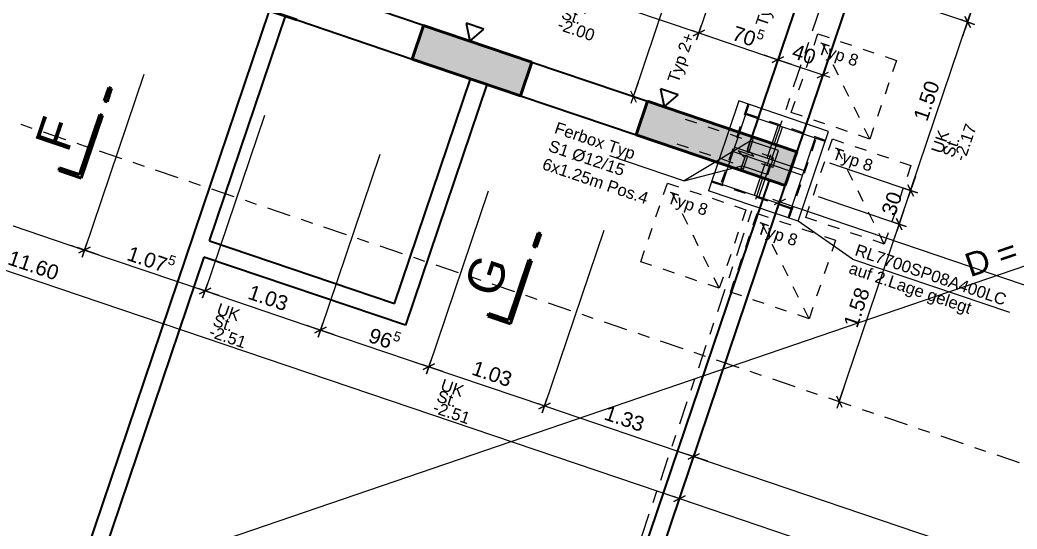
# Model space of a CAD drawing. Header units: metres. Extents: x 2661608 to 2661648.6, y 1209464.3 to 1209501.1.
# Drawn here: x 2661622.87 to 2661631.29, y 1209482.1 to 1209486.39 of the extents above; entities that cross this region are included whole.
import ezdxf

# ---------------------------------------------------------------- set-up
doc = ezdxf.new("R2010")
doc.units = ezdxf.units.M
doc.header["$PDMODE"] = 65
for name, pattern in [('AUSGEZOGEN', [0]), ('PHANTOM2_S8', [0.3, 0.2, -0.05, 0, -0.05]), ('STRICHLINIE_S4', [0.1, 0.05, -0.05]), ('VERDECKT2_S2', [0.025, 0, -0.025])]:
    doc.linetypes.add(name, pattern=pattern)
for name, color, linetype, lineweight in [('TB_639', 7, 'AUSGEZOGEN', 25), ('TB_640', 7, 'AUSGEZOGEN', 25), ('TB_641', 7, 'AUSGEZOGEN', 25), ('TB_643', 7, 'AUSGEZOGEN', 25), ('TB_645', 7, 'AUSGEZOGEN', 25), ('TB_649', 7, 'AUSGEZOGEN', 25)]:
    doc.layers.add(name, color=color, linetype=linetype, lineweight=lineweight)
doc.styles.add('ARIAL', font='arial.ttf')
doc.styles.add('MtXpl_Arial', font='arial.ttf')
doc.dimstyles.new('DIMSTYLE_3', dxfattribs={"dimtxt": 0.125, "dimasz": 0.125, "dimexe": 0, "dimexo": 0, "dimgap": 0.0625, "dimtad": 2, "dimdec": 3, "dimrnd": 0.005, "dimzin": 4, "dimdsep": 46, "dimtxsty": 'ARIAL', "dimblk1": 'ALL_ML_STRICH', "dimblk2": 'ALL_ML_STRICH', "dimsah": 1, "dimcen": 0, "dimclrd": 7, "dimclre": 7, "dimclrt": 7, "dimazin": 3, "dimtfac": 1, "dimtdec": 0, "dimtix": 1, "dimtmove": 2, "dimatfit": 3, "dimfxl": 0, "dimlwd": 0, "dimlwe": 25})
doc.dimstyles.new('DIMSTYLE_5', dxfattribs={"dimtxt": 0.125, "dimasz": 0.125, "dimexe": 0, "dimexo": 0, "dimgap": 0.0625, "dimtad": 2, "dimdec": 1, "dimlfac": 100, "dimrnd": 0.5, "dimzin": 4, "dimdsep": 46, "dimtxsty": 'ARIAL', "dimblk1": 'ALL_ML_STRICH', "dimblk2": 'ALL_ML_STRICH', "dimsah": 1, "dimcen": 0, "dimclrd": 7, "dimclre": 7, "dimclrt": 7, "dimazin": 3, "dimtfac": 1, "dimtdec": 0, "dimtix": 1, "dimtmove": 2, "dimatfit": 3, "dimfxl": 0, "dimtvp": 1.2, "dimlwd": 0, "dimlwe": 25})
doc.dimstyles.new('DIMSTYLE_7', dxfattribs={"dimtxt": 0.125, "dimasz": 0.125, "dimexe": 0, "dimexo": 0, "dimgap": 0.0625, "dimtad": 2, "dimrnd": 0.005, "dimzin": 4, "dimdsep": 46, "dimtxsty": 'ARIAL', "dimblk1": 'ALL_ML_STRICH', "dimblk2": 'ALL_ML_STRICH', "dimsah": 1, "dimcen": 0, "dimclrd": 7, "dimclre": 7, "dimclrt": 7, "dimazin": 3, "dimtfac": 1, "dimtdec": 0, "dimtix": 1, "dimtmove": 2, "dimatfit": 3, "dimfxl": 0, "dimlwd": 0, "dimlwe": 25})
doc.dimstyles.new('DIMSTYLE_8', dxfattribs={"dimtxt": 0.125, "dimasz": 0.125, "dimexe": 0, "dimexo": 0, "dimgap": 0.0625, "dimtad": 2, "dimdec": 1, "dimlfac": 100, "dimrnd": 0.5, "dimzin": 4, "dimdsep": 46, "dimtxsty": 'ARIAL', "dimblk1": 'ALL_ML_STRICH', "dimblk2": 'ALL_ML_STRICH', "dimsah": 1, "dimcen": 0, "dimclrd": 7, "dimclre": 7, "dimclrt": 7, "dimazin": 3, "dimtfac": 1, "dimtdec": 0, "dimtix": 1, "dimtmove": 2, "dimatfit": 3, "dimfxl": 0, "dimlwd": 0, "dimlwe": 25})
doc.dimstyles.new('DIMSTYLE_9', dxfattribs={"dimtxt": 0.125, "dimasz": 0.125, "dimexe": 0, "dimexo": 0, "dimgap": 0.0625, "dimtad": 2, "dimdec": 1, "dimlfac": 100, "dimrnd": 0.5, "dimzin": 4, "dimdsep": 46, "dimtxsty": 'ARIAL', "dimblk1": 'ALL_ML_STRICH', "dimblk2": 'ALL_ML_STRICH', "dimsah": 1, "dimcen": 0, "dimclrd": 7, "dimclre": 7, "dimclrt": 7, "dimazin": 3, "dimtfac": 1, "dimtdec": 0, "dimtix": 1, "dimtmove": 2, "dimatfit": 3, "dimfxl": 0, "dimlwd": 0, "dimlwe": 25})

# ---------------------------------------------------------------- blocks, each defined once
blk = doc.blocks.new('ALL_ML_STRICH')
at = {"color": 0, "linetype": 'ByBlock', "lineweight": -2}
for p, q in [((-1, 0), (0.5, 0)), ((-0.3, -0.3), (0.3, 0.3)), ((0, -0.5), (0, 0.5))]:
    blk.add_line(p, q, dxfattribs=at)
blk = doc.blocks.new('*D36')
at = {"layer": 'DEFPOINTS', "color": 7, "linetype": 'AUSGEZOGEN', "lineweight": 25, "transparency": 16777216}
for p in [(2661618.345, 1209488.7132), (2661617.4509, 1209486.0726), (2661629.3768, 1209485.1245)]:
    blk.add_point(p, dxfattribs=at)
at = {"layer": 'TB_649', "color": 7, "linetype": 'AUSGEZOGEN', "lineweight": -2, "transparency": 16777216}
for p, q in [((2661617.4509, 1209486.0726), (2661617.4509, 1209486.0726)), ((2661617.4509, 1209486.0726), (2661628.4383, 1209482.3526)), ((2661628.4383, 1209482.3526), (2661628.4383, 1209482.3526))]:
    blk.add_line(p, q, dxfattribs=at)
at = {"layer": 'TB_649', "color": 7, "linetype": 'AUSGEZOGEN', "lineweight": 25, "transparency": 16777216, "xscale": 0.125, "yscale": 0.125, "zscale": 0.125}
for p, rotation in [((2661617.4509, 1209486.0726), 161.2952435380497), ((2661628.4383, 1209482.3526), 341.2952435380498)]:
    blk.add_blockref('ALL_ML_STRICH', p, dxfattribs=dict(at, rotation=rotation))
at = {"layer": 'TB_649', "color": 7, "linetype": 'AUSGEZOGEN', "lineweight": 25, "transparency": 16777216, "insert": (2661622.9856, 1209484.3198), "char_height": 0.125, "width": 0.625, "attachment_point": 5, "rotation": 341.29524, "style": 'ARIAL'}
blk.add_mtext('\\A1;{\\A1;{11.60\\H0.082500;\\S^ ;}}', dxfattribs=at)
blk = doc.blocks.new('*D37')
at = {"layer": 'DEFPOINTS', "color": 7, "linetype": 'AUSGEZOGEN', "lineweight": 25, "transparency": 16777216}
for p in [(2661629.3768, 1209485.1245), (2661628.4383, 1209482.3526), (2661639.0406, 1209480.6811)]:
    blk.add_point(p, dxfattribs=at)
at = {"layer": 'TB_649', "color": 7, "linetype": 'AUSGEZOGEN', "lineweight": -2, "transparency": 16777216}
for p, q in [((2661628.4383, 1209482.3526), (2661628.4383, 1209482.3526)), ((2661628.4383, 1209482.3526), (2661638.4579, 1209478.9602)), ((2661638.7431, 1209479.8026), (2661638.4579, 1209478.9602))]:
    blk.add_line(p, q, dxfattribs=at)
at = {"layer": 'TB_649', "color": 7, "linetype": 'AUSGEZOGEN', "lineweight": 25, "transparency": 16777216, "xscale": 0.125, "yscale": 0.125, "zscale": 0.125}
for p, rotation in [((2661628.4383, 1209482.3526), 161.2952435380497), ((2661638.4579, 1209478.9602), 341.2952435380498)]:
    blk.add_blockref('ALL_ML_STRICH', p, dxfattribs=dict(at, rotation=rotation))
at = {"layer": 'TB_649', "color": 7, "linetype": 'AUSGEZOGEN', "lineweight": 25, "transparency": 16777216, "insert": (2661633.4887, 1209480.7637), "char_height": 0.125, "width": 0.625, "attachment_point": 5, "rotation": 341.29524, "style": 'ARIAL'}
blk.add_mtext('\\A1;{\\A1;{10.58\\H0.082500;\\S^ ;}}', dxfattribs=at)
blk = doc.blocks.new('*D41')
at = {"layer": 'DEFPOINTS', "color": 7, "linetype": 'AUSGEZOGEN', "lineweight": 25, "transparency": 16777216}
for p in [(2661622.219, 1209487.4016), (2661624.1891, 1209486.7345), (2661621.4452, 1209485.1162)]:
    blk.add_point(p, dxfattribs=at)
at = {"layer": 'TB_649', "color": 7, "linetype": 'AUSGEZOGEN', "lineweight": -2, "transparency": 16777216}
for p, q in [((2661621.9462, 1209486.596), (2661621.4452, 1209485.1162)), ((2661623.9163, 1209485.9289), (2661623.4153, 1209484.4491)), ((2661621.4452, 1209485.1162), (2661623.4153, 1209484.4491))]:
    blk.add_line(p, q, dxfattribs=at)
at = {"layer": 'TB_649', "color": 7, "linetype": 'AUSGEZOGEN', "lineweight": 25, "transparency": 16777216, "xscale": 0.125, "yscale": 0.125, "zscale": 0.125}
for p, rotation in [((2661621.4452, 1209485.1162), 161.2952432638242), ((2661623.4153, 1209484.4491), 341.2952432638242)]:
    blk.add_blockref('ALL_ML_STRICH', p, dxfattribs=dict(at, rotation=rotation))
at = {"layer": 'TB_649', "color": 7, "linetype": 'AUSGEZOGEN', "lineweight": 25, "transparency": 16777216, "insert": (2661622.4755, 1209484.8884), "char_height": 0.125, "width": 0.5, "attachment_point": 5, "rotation": 341.29524, "style": 'ARIAL'}
blk.add_mtext('\\A1;{\\A1;{2.08\\H0.082500;\\S^ ;}}', dxfattribs=at)
at = {"layer": 'TB_649', "color": 7, "linetype": 'AUSGEZOGEN', "lineweight": 25, "transparency": 16777216, "insert": (2661622.0644, 1209484.8484), "char_height": 0.1, "width": 0.005, "attachment_point": 1, "rotation": 341.29524, "line_spacing_factor": 0.60241, "style": 'ARIAL'}
blk.add_mtext('UK St. -2.51', dxfattribs=at)
blk = doc.blocks.new('*D42')
at = {"layer": 'DEFPOINTS', "color": 7, "linetype": 'AUSGEZOGEN', "lineweight": 25, "transparency": 16777216}
for p in [(2661624.1891, 1209486.7345), (2661625.2073, 1209486.3898), (2661623.4153, 1209484.4491)]:
    blk.add_point(p, dxfattribs=at)
at = {"layer": 'TB_649', "color": 7, "linetype": 'AUSGEZOGEN', "lineweight": -2, "transparency": 16777216}
for p, q in [((2661623.9163, 1209485.9289), (2661623.4153, 1209484.4491)), ((2661624.9346, 1209485.5842), (2661624.4336, 1209484.1044)), ((2661623.4153, 1209484.4491), (2661624.4336, 1209484.1044))]:
    blk.add_line(p, q, dxfattribs=at)
at = {"layer": 'TB_649', "color": 7, "linetype": 'AUSGEZOGEN', "lineweight": 25, "transparency": 16777216, "xscale": 0.125, "yscale": 0.125, "zscale": 0.125}
for p, rotation in [((2661623.4153, 1209484.4491), 161.2952432638242), ((2661624.4336, 1209484.1044), 341.2952432638242)]:
    blk.add_blockref('ALL_ML_STRICH', p, dxfattribs=dict(at, rotation=rotation))
at = {"layer": 'TB_649', "color": 7, "linetype": 'AUSGEZOGEN', "lineweight": 25, "transparency": 16777216, "insert": (2661623.9818, 1209484.3784), "char_height": 0.125, "width": 0.625, "attachment_point": 5, "rotation": 341.29524, "style": 'ARIAL'}
blk.add_mtext('\\A1;{\\A1;{1.07\\H0.082500;\\S5^ ;}}', dxfattribs=at)
blk = doc.blocks.new('*D43')
at = {"layer": 'DEFPOINTS', "color": 7, "linetype": 'AUSGEZOGEN', "lineweight": 25, "transparency": 16777216}
for p in [(2661625.2073, 1209486.3898), (2661626.1829, 1209486.0595), (2661624.4336, 1209484.1044)]:
    blk.add_point(p, dxfattribs=at)
at = {"layer": 'TB_649', "color": 7, "linetype": 'AUSGEZOGEN', "lineweight": -2, "transparency": 16777216}
for p, q in [((2661624.9346, 1209485.5842), (2661624.4336, 1209484.1044)), ((2661625.9102, 1209485.2539), (2661625.4092, 1209483.7741)), ((2661624.4336, 1209484.1044), (2661625.4092, 1209483.7741))]:
    blk.add_line(p, q, dxfattribs=at)
at = {"layer": 'TB_649', "color": 7, "linetype": 'AUSGEZOGEN', "lineweight": 25, "transparency": 16777216, "xscale": 0.125, "yscale": 0.125, "zscale": 0.125}
for p, rotation in [((2661624.4336, 1209484.1044), 161.2952432638242), ((2661625.4092, 1209483.7741), 341.2952432638242)]:
    blk.add_blockref('ALL_ML_STRICH', p, dxfattribs=dict(at, rotation=rotation))
at = {"layer": 'TB_649', "color": 7, "linetype": 'AUSGEZOGEN', "lineweight": 25, "transparency": 16777216, "insert": (2661624.9667, 1209484.045), "char_height": 0.125, "width": 0.5, "attachment_point": 5, "rotation": 341.29524, "style": 'ARIAL'}
blk.add_mtext('\\A1;{\\A1;{1.03\\H0.082500;\\S^ ;}}', dxfattribs=at)
at = {"layer": 'TB_649', "color": 7, "linetype": 'AUSGEZOGEN', "lineweight": 25, "transparency": 16777216, "insert": (2661624.5555, 1209484.0049), "char_height": 0.1, "width": 0.005, "attachment_point": 1, "rotation": 341.29524, "line_spacing_factor": 0.60241, "style": 'ARIAL'}
blk.add_mtext('UK St. -2.51', dxfattribs=at)
blk = doc.blocks.new('*D44')
at = {"layer": 'DEFPOINTS', "color": 7, "linetype": 'AUSGEZOGEN', "lineweight": 25, "transparency": 16777216}
for p in [(2661626.1829, 1209486.0595), (2661627.097, 1209485.75), (2661625.4092, 1209483.7741)]:
    blk.add_point(p, dxfattribs=at)
at = {"layer": 'TB_649', "color": 7, "linetype": 'AUSGEZOGEN', "lineweight": -2, "transparency": 16777216}
for p, q in [((2661625.9102, 1209485.2539), (2661625.4092, 1209483.7741)), ((2661626.8242, 1209484.9444), (2661626.3232, 1209483.4646)), ((2661625.4092, 1209483.7741), (2661626.3232, 1209483.4646))]:
    blk.add_line(p, q, dxfattribs=at)
at = {"layer": 'TB_649', "color": 7, "linetype": 'AUSGEZOGEN', "lineweight": 25, "transparency": 16777216, "xscale": 0.125, "yscale": 0.125, "zscale": 0.125}
for p, rotation in [((2661625.4092, 1209483.7741), 161.2952432638242), ((2661626.3232, 1209483.4646), 341.2952432638242)]:
    blk.add_blockref('ALL_ML_STRICH', p, dxfattribs=dict(at, rotation=rotation))
at = {"layer": 'TB_649', "color": 7, "linetype": 'AUSGEZOGEN', "lineweight": 25, "transparency": 16777216, "insert": (2661625.9511, 1209483.7116), "char_height": 0.125, "width": 0.5, "attachment_point": 5, "rotation": 341.29524, "style": 'ARIAL'}
blk.add_mtext('\\A1;{\\A1;{96\\H0.082500;\\S5^ ;}}', dxfattribs=at)
blk = doc.blocks.new('*D45')
at = {"layer": 'DEFPOINTS', "color": 7, "linetype": 'AUSGEZOGEN', "lineweight": 25, "transparency": 16777216}
for p in [(2661627.097, 1209485.75), (2661628.0725, 1209485.4197), (2661626.3232, 1209483.4646)]:
    blk.add_point(p, dxfattribs=at)
at = {"layer": 'TB_649', "color": 7, "linetype": 'AUSGEZOGEN', "lineweight": -2, "transparency": 16777216}
for p, q in [((2661626.8242, 1209484.9444), (2661626.3232, 1209483.4646)), ((2661627.7998, 1209484.6141), (2661627.2988, 1209483.1343)), ((2661626.3232, 1209483.4646), (2661627.2988, 1209483.1343))]:
    blk.add_line(p, q, dxfattribs=at)
at = {"layer": 'TB_649', "color": 7, "linetype": 'AUSGEZOGEN', "lineweight": 25, "transparency": 16777216, "xscale": 0.125, "yscale": 0.125, "zscale": 0.125}
for p, rotation in [((2661626.3232, 1209483.4646), 161.2952432638242), ((2661627.2988, 1209483.1343), 341.2952432638242)]:
    blk.add_blockref('ALL_ML_STRICH', p, dxfattribs=dict(at, rotation=rotation))
at = {"layer": 'TB_649', "color": 7, "linetype": 'AUSGEZOGEN', "lineweight": 25, "transparency": 16777216, "insert": (2661626.8563, 1209483.4052), "char_height": 0.125, "width": 0.5, "attachment_point": 5, "rotation": 341.29524, "style": 'ARIAL'}
blk.add_mtext('\\A1;{\\A1;{1.03\\H0.082500;\\S^ ;}}', dxfattribs=at)
at = {"layer": 'TB_649', "color": 7, "linetype": 'AUSGEZOGEN', "lineweight": 25, "transparency": 16777216, "insert": (2661626.4451, 1209483.3652), "char_height": 0.1, "width": 0.005, "attachment_point": 1, "rotation": 341.29524, "line_spacing_factor": 0.60241, "style": 'ARIAL'}
blk.add_mtext('UK St. -2.51', dxfattribs=at)
blk = doc.blocks.new('*D46')
at = {"layer": 'DEFPOINTS', "color": 7, "linetype": 'AUSGEZOGEN', "lineweight": 25, "transparency": 16777216}
for p in [(2661628.0725, 1209485.4197), (2661629.3768, 1209485.1245), (2661627.2988, 1209483.1343)]:
    blk.add_point(p, dxfattribs=at)
at = {"layer": 'TB_649', "color": 7, "linetype": 'AUSGEZOGEN', "lineweight": -2, "transparency": 16777216}
for p, q in [((2661627.7998, 1209484.6141), (2661627.2988, 1209483.1343)), ((2661627.2988, 1209483.1343), (2661628.5585, 1209482.7078)), ((2661628.5585, 1209482.7078), (2661628.5585, 1209482.7078))]:
    blk.add_line(p, q, dxfattribs=at)
at = {"layer": 'TB_649', "color": 7, "linetype": 'AUSGEZOGEN', "lineweight": 25, "transparency": 16777216, "xscale": 0.125, "yscale": 0.125, "zscale": 0.125}
for p, rotation in [((2661627.2988, 1209483.1343), 161.2952432638242), ((2661628.5585, 1209482.7078), 341.2952432638242)]:
    blk.add_blockref('ALL_ML_STRICH', p, dxfattribs=dict(at, rotation=rotation))
at = {"layer": 'TB_649', "color": 7, "linetype": 'AUSGEZOGEN', "lineweight": 25, "transparency": 16777216, "insert": (2661627.974, 1209483.0268), "char_height": 0.125, "width": 0.5, "attachment_point": 5, "rotation": 341.29524, "style": 'ARIAL'}
blk.add_mtext('\\A1;{\\A1;{1.33\\H0.082500;\\S^ ;}}', dxfattribs=at)
blk = doc.blocks.new('*D47')
at = {"layer": 'DEFPOINTS', "color": 7, "linetype": 'AUSGEZOGEN', "lineweight": 25, "transparency": 16777216}
for p in [(2661629.3768, 1209485.1245), (2661628.5585, 1209482.7078), (2661634.6037, 1209481.0214)]:
    blk.add_point(p, dxfattribs=at)
at = {"layer": 'TB_649', "color": 7, "linetype": 'AUSGEZOGEN', "lineweight": -2, "transparency": 16777216}
for p, q in [((2661628.5585, 1209482.7078), (2661628.5585, 1209482.7078)), ((2661628.5585, 1209482.7078), (2661634.4942, 1209480.6981)), ((2661634.4942, 1209480.6981), (2661634.4942, 1209480.6981))]:
    blk.add_line(p, q, dxfattribs=at)
at = {"layer": 'TB_649', "color": 7, "linetype": 'AUSGEZOGEN', "lineweight": 25, "transparency": 16777216, "xscale": 0.125, "yscale": 0.125, "zscale": 0.125}
for p, rotation in [((2661628.5585, 1209482.7078), 161.2952432638242), ((2661634.4942, 1209480.6981), 341.2952432638242)]:
    blk.add_blockref('ALL_ML_STRICH', p, dxfattribs=dict(at, rotation=rotation))
at = {"layer": 'TB_649', "color": 7, "linetype": 'AUSGEZOGEN', "lineweight": 25, "transparency": 16777216, "insert": (2661631.5838, 1209481.8045), "char_height": 0.125, "width": 0.625, "attachment_point": 5, "rotation": 341.29524, "style": 'ARIAL'}
blk.add_mtext('\\A1;{\\A1;{6.26\\H0.082500;\\S5^ ;}}', dxfattribs=at)
blk = doc.blocks.new('*D57')
at = {"layer": 'DEFPOINTS', "color": 7, "linetype": 'AUSGEZOGEN', "lineweight": 25, "transparency": 16777216}
for p in [(2661630.3906, 1209488.1188), (2661630.3553, 1209488.0147), (2661635.8001, 1209485.1788)]:
    blk.add_point(p, dxfattribs=at)
at = {"layer": 'TB_649', "color": 7, "linetype": 'AUSGEZOGEN', "lineweight": -2, "transparency": 16777216}
for p, q in [((2661630.3906, 1209488.1188), (2661630.3906, 1209488.1188)), ((2661630.3906, 1209488.1188), (2661636.1368, 1209486.1733)), ((2661636.0214, 1209485.8324), (2661636.1368, 1209486.1733))]:
    blk.add_line(p, q, dxfattribs=at)
at = {"layer": 'TB_649', "color": 7, "linetype": 'AUSGEZOGEN', "lineweight": 25, "transparency": 16777216, "xscale": 0.125, "yscale": 0.125, "zscale": 0.125}
for p, rotation in [((2661630.3906, 1209488.1188), 161.295243233439), ((2661636.1368, 1209486.1733), 341.2952432334391)]:
    blk.add_blockref('ALL_ML_STRICH', p, dxfattribs=dict(at, rotation=rotation))
at = {"layer": 'TB_649', "color": 7, "linetype": 'AUSGEZOGEN', "lineweight": 25, "transparency": 16777216, "insert": (2661633.3211, 1209487.2476), "char_height": 0.125, "width": 0.625, "attachment_point": 5, "rotation": 341.29524, "style": 'ARIAL'}
blk.add_mtext('\\A1;{\\A1;{6.06\\H0.082500;\\S5^ ;}}', dxfattribs=at)
blk = doc.blocks.new('*D61')
at = {"layer": 'DEFPOINTS', "color": 7, "linetype": 'AUSGEZOGEN', "lineweight": 25, "transparency": 16777216}
for p in [(2661630.5802, 1209488.6788), (2661630.5108, 1209488.474), (2661640.7253, 1209485.6572)]:
    blk.add_point(p, dxfattribs=at)
at = {"layer": 'TB_649', "color": 7, "linetype": 'AUSGEZOGEN', "lineweight": -2, "transparency": 16777216}
for p, q in [((2661630.5108, 1209488.474), (2661630.5108, 1209488.474)), ((2661630.5108, 1209488.474), (2661640.5305, 1209485.0816)), ((2661640.5305, 1209485.0816), (2661640.5305, 1209485.0816))]:
    blk.add_line(p, q, dxfattribs=at)
at = {"layer": 'TB_649', "color": 7, "linetype": 'AUSGEZOGEN', "lineweight": 25, "transparency": 16777216, "xscale": 0.125, "yscale": 0.125, "zscale": 0.125}
for p, rotation in [((2661630.5108, 1209488.474), 161.2952432343719), ((2661640.5305, 1209485.0816), 341.295243234372)]:
    blk.add_blockref('ALL_ML_STRICH', p, dxfattribs=dict(at, rotation=rotation))
at = {"layer": 'TB_649', "color": 7, "linetype": 'AUSGEZOGEN', "lineweight": 25, "transparency": 16777216, "insert": (2661635.5613, 1209486.8851), "char_height": 0.125, "width": 0.625, "attachment_point": 5, "rotation": 341.29524, "style": 'ARIAL'}
blk.add_mtext('\\A1;{\\A1;{10.58\\H0.082500;\\S^ ;}}', dxfattribs=at)
blk = doc.blocks.new('*D185')
at = {"layer": 'DEFPOINTS', "color": 7, "linetype": 'AUSGEZOGEN', "lineweight": 25, "transparency": 16777216}
for p in [(2661635.6718, 1209484.7999), (2661626.7668, 1209477.4157), (2661630.8304, 1209476.0399)]:
    blk.add_point(p, dxfattribs=at)
at = {"layer": 'TB_649', "color": 7, "linetype": 'AUSGEZOGEN', "lineweight": -2, "transparency": 16777216}
for p, q in [((2661630.8304, 1209476.0399), (2661633.9892, 1209485.3696)), ((2661634.7239, 1209485.1209), (2661633.9892, 1209485.3696)), ((2661628.4235, 1209476.8548), (2661630.8304, 1209476.0399))]:
    blk.add_line(p, q, dxfattribs=at)
at = {"layer": 'TB_649', "color": 7, "linetype": 'AUSGEZOGEN', "lineweight": 25, "transparency": 16777216, "xscale": 0.125, "yscale": 0.125, "zscale": 0.125}
for p, rotation in [((2661633.9892, 1209485.3696), 71.29524323118135), ((2661630.8304, 1209476.0399), 251.2952432311813)]:
    blk.add_blockref('ALL_ML_STRICH', p, dxfattribs=dict(at, rotation=rotation))
at = {"layer": 'TB_649', "color": 7, "linetype": 'AUSGEZOGEN', "lineweight": 25, "transparency": 16777216, "insert": (2661632.304, 1209480.7496), "char_height": 0.125, "width": 0.5, "attachment_point": 5, "rotation": 71.29524, "style": 'ARIAL'}
blk.add_mtext('\\A1;{\\A1;{9.85\\H0.082500;\\S^ ;}}', dxfattribs=at)
blk = doc.blocks.new('*D217')
at = {"layer": 'DEFPOINTS', "color": 7, "linetype": 'AUSGEZOGEN', "lineweight": 25, "transparency": 16777216}
for p in [(2661628.8629, 1209487.0525), (2661627.9124, 1209485.7906), (2661628.0493, 1209485.7443)]:
    blk.add_point(p, dxfattribs=at)
at = {"layer": 'TB_649', "color": 7, "linetype": 'AUSGEZOGEN', "lineweight": -2, "transparency": 16777216}
for p, q in [((2661627.7092, 1209487.4431), (2661628.5303, 1209487.1651)), ((2661628.0493, 1209485.7443), (2661628.5303, 1209487.1651)), ((2661628.0493, 1209485.7443), (2661628.0493, 1209485.7443))]:
    blk.add_line(p, q, dxfattribs=at)
at = {"layer": 'TB_649', "color": 7, "linetype": 'AUSGEZOGEN', "lineweight": 25, "transparency": 16777216, "xscale": 0.125, "yscale": 0.125, "zscale": 0.125}
for p, rotation in [((2661628.5303, 1209487.1651), 71.29524324579577), ((2661628.0493, 1209485.7443), 251.2952432457958)]:
    blk.add_blockref('ALL_ML_STRICH', p, dxfattribs=dict(at, rotation=rotation))
at = {"layer": 'TB_649', "color": 7, "linetype": 'AUSGEZOGEN', "lineweight": 25, "transparency": 16777216, "insert": (2661628.2283, 1209486.6304), "char_height": 0.125, "width": 0.5, "attachment_point": 5, "rotation": 71.29524, "style": 'ARIAL'}
blk.add_mtext('\\A1;{\\A1;{1.50\\H0.082500;\\S^ ;}}', dxfattribs=at)
blk = doc.blocks.new('*D270')
at = {"layer": 'DEFPOINTS', "color": 7, "linetype": 'AUSGEZOGEN', "lineweight": 25, "transparency": 16777216}
for p in [(2661628.0725, 1209485.4197), (2661629.2864, 1209483.3406), (2661629.787, 1209483.1711)]:
    blk.add_point(p, dxfattribs=at)
at = {"layer": 'TB_649', "color": 7, "linetype": 'AUSGEZOGEN', "lineweight": -2, "transparency": 16777216}
for p, q in [((2661629.6085, 1209484.8997), (2661630.2937, 1209484.6677)), ((2661629.787, 1209483.1711), (2661630.2937, 1209484.6677)), ((2661629.787, 1209483.1711), (2661629.787, 1209483.1711))]:
    blk.add_line(p, q, dxfattribs=at)
at = {"layer": 'TB_649', "color": 7, "linetype": 'AUSGEZOGEN', "lineweight": 25, "transparency": 16777216, "xscale": 0.125, "yscale": 0.125, "zscale": 0.125}
for p, rotation in [((2661630.2937, 1209484.6677), 71.29524324017162), ((2661629.787, 1209483.1711), 251.2952432401716)]:
    blk.add_blockref('ALL_ML_STRICH', p, dxfattribs=dict(at, rotation=rotation))
at = {"layer": 'TB_649', "color": 7, "linetype": 'AUSGEZOGEN', "lineweight": 25, "transparency": 16777216, "insert": (2661629.9346, 1209483.9646), "char_height": 0.125, "width": 0.5, "attachment_point": 5, "rotation": 71.29524, "style": 'ARIAL'}
blk.add_mtext('\\A1;{\\A1;{1.58\\H0.082500;\\S^ ;}}', dxfattribs=at)
blk = doc.blocks.new('*D271')
at = {"layer": 'DEFPOINTS', "color": 7, "linetype": 'AUSGEZOGEN', "lineweight": 25, "transparency": 16777216}
for p in [(2661628.0725, 1209485.4197), (2661629.4285, 1209485.2773), (2661630.2937, 1209484.6677)]:
    blk.add_point(p, dxfattribs=at)
at = {"layer": 'TB_649', "color": 7, "linetype": 'AUSGEZOGEN', "lineweight": -2, "transparency": 16777216}
for p, q in [((2661629.7045, 1209485.1839), (2661630.3899, 1209484.9518)), ((2661630.2937, 1209484.6677), (2661630.3899, 1209484.9518)), ((2661629.6085, 1209484.8997), (2661630.2937, 1209484.6677))]:
    blk.add_line(p, q, dxfattribs=at)
at = {"layer": 'TB_649', "color": 7, "linetype": 'AUSGEZOGEN', "lineweight": 25, "transparency": 16777216, "xscale": 0.125, "yscale": 0.125, "zscale": 0.125}
for p, rotation in [((2661630.3899, 1209484.9518), 71.29524324017162), ((2661630.2937, 1209484.6677), 251.2952432401716)]:
    blk.add_blockref('ALL_ML_STRICH', p, dxfattribs=dict(at, rotation=rotation))
at = {"layer": 'TB_649', "color": 7, "linetype": 'AUSGEZOGEN', "lineweight": 25, "transparency": 16777216, "insert": (2661630.2314, 1209484.8414), "char_height": 0.125, "width": 0.5, "attachment_point": 5, "rotation": 71.29524, "style": 'ARIAL'}
blk.add_mtext('\\A1;{\\A1;{30\\H0.082500;\\S^ ;}}', dxfattribs=at)
blk = doc.blocks.new('*D272')
at = {"layer": 'DEFPOINTS', "color": 7, "linetype": 'AUSGEZOGEN', "lineweight": 25, "transparency": 16777216}
for p in [(2661629.9095, 1209486.6981), (2661629.4285, 1209485.2773), (2661630.3899, 1209484.9518)]:
    blk.add_point(p, dxfattribs=at)
at = {"layer": 'TB_649', "color": 7, "linetype": 'AUSGEZOGEN', "lineweight": -2, "transparency": 16777216}
for p, q in [((2661630.1855, 1209486.6047), (2661630.8709, 1209486.3726)), ((2661630.3899, 1209484.9518), (2661630.8709, 1209486.3726)), ((2661629.7045, 1209485.1839), (2661630.3899, 1209484.9518))]:
    blk.add_line(p, q, dxfattribs=at)
at = {"layer": 'TB_649', "color": 7, "linetype": 'AUSGEZOGEN', "lineweight": 25, "transparency": 16777216, "xscale": 0.125, "yscale": 0.125, "zscale": 0.125}
for p, rotation in [((2661630.8709, 1209486.3726), 71.29524324017162), ((2661630.3899, 1209484.9518), 251.2952432401716)]:
    blk.add_blockref('ALL_ML_STRICH', p, dxfattribs=dict(at, rotation=rotation))
at = {"layer": 'TB_649', "color": 7, "linetype": 'AUSGEZOGEN', "lineweight": 25, "transparency": 16777216, "insert": (2661630.5248, 1209485.7077), "char_height": 0.125, "width": 0.5, "attachment_point": 5, "rotation": 71.29524, "style": 'ARIAL'}
blk.add_mtext('\\A1;{\\A1;{1.50\\H0.082500;\\S^ ;}}', dxfattribs=at)
at = {"layer": 'TB_649', "color": 7, "linetype": 'AUSGEZOGEN', "lineweight": 25, "transparency": 16777216, "insert": (2661630.5616, 1209485.2872), "char_height": 0.1, "width": 0.005, "attachment_point": 1, "rotation": 71.29524, "line_spacing_factor": 0.60241, "style": 'ARIAL'}
blk.add_mtext('UK St. -2.17', dxfattribs=at)
blk = doc.blocks.new('*D273')
at = {"layer": 'DEFPOINTS', "color": 7, "linetype": 'AUSGEZOGEN', "lineweight": 25, "transparency": 16777216}
for p in [(2661631.7672, 1209490.6089), (2661629.9095, 1209486.6981), (2661630.8709, 1209486.3726)]:
    blk.add_point(p, dxfattribs=at)
at = {"layer": 'TB_649', "color": 7, "linetype": 'AUSGEZOGEN', "lineweight": -2, "transparency": 16777216}
for p, q in [((2661630.8709, 1209486.3726), (2661632.2499, 1209490.4455)), ((2661632.2499, 1209490.4455), (2661632.2499, 1209490.4455)), ((2661630.1855, 1209486.6047), (2661630.8709, 1209486.3726))]:
    blk.add_line(p, q, dxfattribs=at)
at = {"layer": 'TB_649', "color": 7, "linetype": 'AUSGEZOGEN', "lineweight": 25, "transparency": 16777216, "xscale": 0.125, "yscale": 0.125, "zscale": 0.125}
for p, rotation in [((2661632.2499, 1209490.4455), 71.29524324017162), ((2661630.8709, 1209486.3726), 251.2952432401716)]:
    blk.add_blockref('ALL_ML_STRICH', p, dxfattribs=dict(at, rotation=rotation))
at = {"layer": 'TB_649', "color": 7, "linetype": 'AUSGEZOGEN', "lineweight": 25, "transparency": 16777216, "insert": (2661631.4547, 1209488.4546), "char_height": 0.125, "width": 0.5, "attachment_point": 5, "rotation": 71.29524, "style": 'ARIAL'}
blk.add_mtext('\\A1;{\\A1;{4.30\\H0.082500;\\S^ ;}}', dxfattribs=at)
blk = doc.blocks.new('*D278')
at = {"layer": 'DEFPOINTS', "color": 5, "linetype": 'AUSGEZOGEN', "lineweight": 25, "transparency": 16777216}
for p in [(2661629.3323, 1209484.9932), (2661629.2854, 1209484.8545), (2661635.4183, 1209484.6746)]:
    blk.add_point(p, dxfattribs=at)
at = {"layer": 'TB_649', "color": 5, "linetype": 'AUSGEZOGEN', "lineweight": -2, "transparency": 16777216}
for p, q in [((2661629.2854, 1209484.8545), (2661629.2854, 1209484.8545)), ((2661629.2854, 1209484.8545), (2661634.8422, 1209482.9731)), ((2661635.1128, 1209483.7724), (2661634.8422, 1209482.9731))]:
    blk.add_line(p, q, dxfattribs=at)
at = {"layer": 'TB_649', "color": 5, "linetype": 'AUSGEZOGEN', "lineweight": 25, "transparency": 16777216, "xscale": 0.125, "yscale": 0.125, "zscale": 0.125}
for p, rotation in [((2661629.2854, 1209484.8545), 161.2952432347492), ((2661634.8422, 1209482.9731), 341.2952432347492)]:
    blk.add_blockref('ALL_ML_STRICH', p, dxfattribs=dict(at, rotation=rotation))
at = {"layer": 'TB_649', "color": 5, "linetype": 'AUSGEZOGEN', "lineweight": 25, "transparency": 16777216, "insert": (2661632.1212, 1209484.0154), "char_height": 0.125, "width": 0.625, "attachment_point": 5, "rotation": 341.29524, "style": 'ARIAL'}
blk.add_mtext('\\A1;{\\A1;{5.86\\H0.082500;\\S5^ ;}}', dxfattribs=at)
blk = doc.blocks.new('*D293')
at = {"layer": 'DEFPOINTS', "color": 7, "linetype": 'AUSGEZOGEN', "lineweight": 25, "transparency": 16777216}
for p in [(2661627.4042, 1209487.5463), (2661628.8629, 1209487.0525), (2661627.1428, 1209486.7741)]:
    blk.add_point(p, dxfattribs=at)
at = {"layer": 'TB_649', "color": 7, "linetype": 'AUSGEZOGEN', "lineweight": -2, "transparency": 16777216}
for p, q in [((2661627.3434, 1209487.3667), (2661627.1428, 1209486.7741)), ((2661628.8021, 1209486.8728), (2661628.6015, 1209486.2803)), ((2661627.1428, 1209486.7741), (2661628.6015, 1209486.2803))]:
    blk.add_line(p, q, dxfattribs=at)
at = {"layer": 'TB_649', "color": 7, "linetype": 'AUSGEZOGEN', "lineweight": 25, "transparency": 16777216, "xscale": 0.125, "yscale": 0.125, "zscale": 0.125}
for p, rotation in [((2661627.1428, 1209486.7741), 161.2952432375796), ((2661628.6015, 1209486.2803), 341.2952432375796)]:
    blk.add_blockref('ALL_ML_STRICH', p, dxfattribs=dict(at, rotation=rotation))
at = {"layer": 'TB_649', "color": 7, "linetype": 'AUSGEZOGEN', "lineweight": 25, "transparency": 16777216, "insert": (2661627.9177, 1209486.6328), "char_height": 0.125, "width": 0.5, "attachment_point": 5, "rotation": 341.29524, "style": 'ARIAL'}
blk.add_mtext('\\A1;{\\A1;{1.54\\H0.082500;\\S^ ;}}', dxfattribs=at)
at = {"layer": 'TB_649', "color": 7, "linetype": 'AUSGEZOGEN', "lineweight": 25, "transparency": 16777216, "insert": (2661627.4973, 1209486.5959), "char_height": 0.1, "width": 0.005, "attachment_point": 1, "rotation": 341.29524, "line_spacing_factor": 0.60241, "style": 'ARIAL'}
blk.add_mtext('UK St. -2.00', dxfattribs=at)
blk = doc.blocks.new('*D294')
at = {"layer": 'DEFPOINTS', "color": 7, "linetype": 'AUSGEZOGEN', "lineweight": 25, "transparency": 16777216}
for p in [(2661628.8629, 1209487.0525), (2661629.385, 1209486.3962), (2661628.6015, 1209486.2803)]:
    blk.add_point(p, dxfattribs=at)
at = {"layer": 'TB_649', "color": 7, "linetype": 'AUSGEZOGEN', "lineweight": -2, "transparency": 16777216}
for p, q in [((2661628.8021, 1209486.8728), (2661628.6015, 1209486.2803)), ((2661628.6015, 1209486.2803), (2661629.2692, 1209486.0542)), ((2661629.2692, 1209486.0542), (2661629.2692, 1209486.0542))]:
    blk.add_line(p, q, dxfattribs=at)
at = {"layer": 'TB_649', "color": 7, "linetype": 'AUSGEZOGEN', "lineweight": 25, "transparency": 16777216, "xscale": 0.125, "yscale": 0.125, "zscale": 0.125}
for p, rotation in [((2661628.6015, 1209486.2803), 161.2952432375796), ((2661629.2692, 1209486.0542), 341.2952432375796)]:
    blk.add_blockref('ALL_ML_STRICH', p, dxfattribs=dict(at, rotation=rotation))
at = {"layer": 'TB_649', "color": 7, "linetype": 'AUSGEZOGEN', "lineweight": 25, "transparency": 16777216, "insert": (2661629.0203, 1209486.2595), "char_height": 0.125, "width": 0.5, "attachment_point": 5, "rotation": 341.29524, "style": 'ARIAL'}
blk.add_mtext('\\A1;{\\A1;{70\\H0.082500;\\S5^ ;}}', dxfattribs=at)
blk = doc.blocks.new('*D295')
at = {"layer": 'DEFPOINTS', "color": 7, "linetype": 'AUSGEZOGEN', "lineweight": 25, "transparency": 16777216}
for p in [(2661629.385, 1209486.3962), (2661629.2692, 1209486.0542), (2661629.7089, 1209486.1054)]:
    blk.add_point(p, dxfattribs=at)
at = {"layer": 'TB_649', "color": 7, "linetype": 'AUSGEZOGEN', "lineweight": -2, "transparency": 16777216}
for p, q in [((2661629.2692, 1209486.0542), (2661629.2692, 1209486.0542)), ((2661629.2692, 1209486.0542), (2661629.6481, 1209485.9259)), ((2661629.6481, 1209485.9259), (2661629.6481, 1209485.9259))]:
    blk.add_line(p, q, dxfattribs=at)
at = {"layer": 'TB_649', "color": 7, "linetype": 'AUSGEZOGEN', "lineweight": 25, "transparency": 16777216, "xscale": 0.125, "yscale": 0.125, "zscale": 0.125}
for p, rotation in [((2661629.2692, 1209486.0542), 161.2952432375796), ((2661629.6481, 1209485.9259), 341.2952432375796)]:
    blk.add_blockref('ALL_ML_STRICH', p, dxfattribs=dict(at, rotation=rotation))
at = {"layer": 'TB_649', "color": 7, "linetype": 'AUSGEZOGEN', "lineweight": 25, "transparency": 16777216, "insert": (2661629.4903, 1209486.1004), "char_height": 0.125, "width": 0.5, "attachment_point": 5, "rotation": 341.29524, "style": 'ARIAL'}
blk.add_mtext('\\A1;{\\A1;{40\\H0.082500;\\S^ ;}}', dxfattribs=at)

msp = doc.modelspace()

# ---------------------------------------------------------------- hatches: boundary and pattern name
at = {"layer": 'TB_639', "linetype": 'AUSGEZOGEN', "lineweight": 35, "transparency": 33554687}
for points in [[(2661626.1829, 1209486.0595), (2661627.097, 1209485.75), (2661627.1932, 1209486.0341), (2661626.2791, 1209486.3436)], [(2661629.4285, 1209485.2773), (2661629.0496, 1209485.4056), (2661628.1688, 1209485.7038), (2661628.0725, 1209485.4197), (2661629.3323, 1209484.9932)]]:
    msp.add_hatch(color=254, dxfattribs=at).paths.add_polyline_path(points)
at = {"layer": 'TB_640', "linetype": 'AUSGEZOGEN', "lineweight": 35, "transparency": 33554687}
for points in [[(2661626.2791, 1209486.3436), (2661626.2631, 1209486.2963), (2661627.1771, 1209485.9868), (2661627.1932, 1209486.0341)], [(2661628.1688, 1209485.7038), (2661628.1527, 1209485.6565), (2661629.4125, 1209485.23), (2661629.4285, 1209485.2773)]]:
    msp.add_hatch(color=81, dxfattribs=at).paths.add_polyline_path(points)

# ---------------------------------------------------------------- linework, layer by layer
at = {"layer": 'TB_641', "color": 7, "linetype": 'AUSGEZOGEN', "lineweight": 35, "transparency": 33554687}
for p, q in [((2661629.5307, 1209486.8264), (2661629.0496, 1209485.4056)), ((2661629.9095, 1209486.6981), (2661629.4285, 1209485.2773)), ((2661626.2791, 1209486.3436), (2661625.3035, 1209486.6739)), ((2661624.9753, 1209486.4683), (2661621.8004, 1209477.0912)), ((2661624.4712, 1209484.5275), (2661625.1126, 1209486.4218)), ((2661625.2073, 1209486.3898), (2661626.1829, 1209486.0595)), ((2661626.7866, 1209486.3135), (2661626.6393, 1209486.3634)), ((2661626.6393, 1209486.3634), (2661626.6699, 1209486.2113)), ((2661626.6699, 1209486.2113), (2661626.7866, 1209486.3135)), ((2661627.1932, 1209486.0341), (2661628.1688, 1209485.7038)), ((2661626.0341, 1209483.9983), (2661626.6755, 1209485.8927)), ((2661626.6755, 1209485.8927), (2661626.6991, 1209485.8847)), ((2661626.8128, 1209485.8462), (2661626.1249, 1209483.8145)), ((2661628.4269, 1209485.7582), (2661628.2797, 1209485.808)), ((2661628.2797, 1209485.808), (2661628.3103, 1209485.6559)), ((2661627.097, 1209485.75), (2661628.0725, 1209485.4197)), ((2661628.3103, 1209485.6559), (2661628.4269, 1209485.7582)), ((2661629.195, 1209485.0397), (2661627.6236, 1209480.3985)), ((2661627.7144, 1209480.2146), (2661629.3323, 1209484.9932)), ((2661624.4712, 1209484.5275), (2661626.0341, 1209483.9983)), ((2661624.4247, 1209484.3901), (2661623.5412, 1209481.7806)), ((2661626.1249, 1209483.8145), (2661624.4247, 1209484.3901))]:
    msp.add_line(p, q, dxfattribs=at)
at = {"layer": 'TB_641', "color": 7, "linetype": 'AUSGEZOGEN', "lineweight": 50, "transparency": 33554687}
for p, q in [((2661624.1891, 1209486.7345), (2661625.2073, 1209486.3898)), ((2661626.1829, 1209486.0595), (2661626.2791, 1209486.3436)), ((2661627.1932, 1209486.0341), (2661626.2791, 1209486.3436)), ((2661626.1829, 1209486.0595), (2661627.097, 1209485.75)), ((2661627.1932, 1209486.0341), (2661627.097, 1209485.75)), ((2661628.1688, 1209485.7038), (2661628.0725, 1209485.4197)), ((2661629.4285, 1209485.2773), (2661628.1688, 1209485.7038)), ((2661628.0725, 1209485.4197), (2661628.9534, 1209485.1214)), ((2661629.3323, 1209484.9932), (2661629.4285, 1209485.2773)), ((2661629.3323, 1209484.9932), (2661628.9534, 1209485.1214))]:
    msp.add_line(p, q, dxfattribs=at)
at = {"layer": 'TB_641', "color": 7, "linetype": 'AUSGEZOGEN', "lineweight": 25, "transparency": 33554687}
for p, q in [((2661626.6991, 1209485.8847), (2661626.8886, 1209485.8205)), ((2661626.8886, 1209485.8205), (2661626.9122, 1209485.8125)), ((2661629.0432, 1209485.3866), (2661629.0063, 1209485.2777)), ((2661629.0139, 1209485.3001), (2661629.0496, 1209485.4056)), ((2661629.0253, 1209485.2713), (2661629.0622, 1209485.3802)), ((2661629.0622, 1209485.3802), (2661629.0432, 1209485.3866)), ((2661629.2736, 1209485.2875), (2661629.0558, 1209485.3613)), ((2661629.0015, 1209485.2635), (2661628.9352, 1209485.286)), ((2661628.9352, 1209485.286), (2661628.9891, 1209485.2269)), ((2661629.0063, 1209485.2777), (2661629.0253, 1209485.2713)), ((2661629.0678, 1209485.2411), (2661629.0139, 1209485.3001)), ((2661629.2255, 1209485.1455), (2661629.2736, 1209485.2875)), ((2661628.9534, 1209485.1214), (2661628.9891, 1209485.2269)), ((2661628.9967, 1209485.2493), (2661628.9598, 1209485.1404)), ((2661628.9788, 1209485.134), (2661629.0157, 1209485.2429)), ((2661628.9967, 1209485.2493), (2661629.0157, 1209485.2429)), ((2661629.0015, 1209485.2635), (2661629.0678, 1209485.2411)), ((2661629.2322, 1209485.2276), (2661629.1375, 1209485.2597)), ((2661629.1841, 1209485.0856), (2661629.2322, 1209485.2276)), ((2661628.9598, 1209485.1404), (2661628.9788, 1209485.134)), ((2661628.9852, 1209485.1529), (2661629.1841, 1209485.0856)), ((2661629.2255, 1209485.1455), (2661629.1308, 1209485.1775)), ((2661629.3323, 1209484.9932), (2661629.195, 1209485.0397))]:
    msp.add_line(p, q, dxfattribs=at)
at = {"layer": 'TB_641', "color": 7, "linetype": 'STRICHLINIE_S4', "lineweight": 25, "transparency": 33554687}
for p, q in [((2661628.4874, 1209485.5537), (2661629.0368, 1209485.3677)), ((2661629.0368, 1209485.3677), (2661629.0558, 1209485.3613)), ((2661628.4169, 1209485.3453), (2661628.9663, 1209485.1593)), ((2661628.9663, 1209485.1593), (2661628.9852, 1209485.1529))]:
    msp.add_line(p, q, dxfattribs=at)
at = {"layer": 'TB_643', "color": 7, "linetype": 'PHANTOM2_S8', "lineweight": 18, "transparency": 33554687}
for p, q in [((2661623.9509, 1209469.7224), (2661632.8308, 1209495.9499)), ((2661612.6477, 1209488.974), (2661644.6767, 1209478.1298))]:
    msp.add_line(p, q, dxfattribs=at)
at = {"layer": 'TB_645', "color": 7, "linetype": 'VERDECKT2_S2', "lineweight": 25, "transparency": 33554687}
for p, q in [((2661629.3826, 1209485.6096), (2661629.6071, 1209486.2726)), ((2661629.6071, 1209486.2726), (2661630.2702, 1209486.0481)), ((2661630.0457, 1209485.3851), (2661629.6071, 1209486.2726)), ((2661630.2702, 1209486.0481), (2661630.0457, 1209485.3851)), ((2661629.0161, 1209485.6809), (2661628.7869, 1209485.0036)), ((2661629.6725, 1209485.3742), (2661628.9952, 1209485.6035)), ((2661630.0457, 1209485.3851), (2661629.3826, 1209485.6096)), ((2661629.3658, 1209484.7179), (2661629.5951, 1209485.3951)), ((2661629.505, 1209484.7235), (2661629.7294, 1209485.3866)), ((2661629.7294, 1209485.3866), (2661630.3925, 1209485.1621)), ((2661630.168, 1209484.4991), (2661629.7294, 1209485.3866)), ((2661630.3925, 1209485.1621), (2661630.168, 1209484.4991)), ((2661628.1118, 1209484.3506), (2661628.3363, 1209485.0137)), ((2661628.3363, 1209485.0137), (2661628.9993, 1209484.7892)), ((2661628.7748, 1209484.1261), (2661628.3363, 1209485.0137)), ((2661628.7095, 1209485.0246), (2661629.3867, 1209484.7953)), ((2661628.9993, 1209484.7892), (2661628.7748, 1209484.1261)), ((2661628.8695, 1209484.0941), (2661629.094, 1209484.7571)), ((2661629.094, 1209484.7571), (2661629.757, 1209484.5326)), ((2661629.5326, 1209483.8696), (2661629.094, 1209484.7571)), ((2661630.168, 1209484.4991), (2661629.505, 1209484.7235)), ((2661629.757, 1209484.5326), (2661629.5326, 1209483.8696)), ((2661628.7748, 1209484.1261), (2661628.1118, 1209484.3506)), ((2661629.5326, 1209483.8696), (2661628.8695, 1209484.0941))]:
    msp.add_line(p, q, dxfattribs=at)
at = {"layer": 'TB_645', "color": 7, "linetype": 'AUSGEZOGEN', "lineweight": 25, "transparency": 33554687}
for p, q in [((2661628.9404, 1209485.7065), (2661628.6838, 1209484.9488)), ((2661629.6981, 1209485.45), (2661628.9404, 1209485.7065)), ((2661629.0256, 1209485.6777), (2661628.7979, 1209485.0052)), ((2661629.6693, 1209485.3647), (2661628.9968, 1209485.5924)), ((2661629.1784, 1209485.2247), (2661629.2714, 1209485.4994)), ((2661629.2163, 1209485.2119), (2661629.3093, 1209485.4866)), ((2661629.4416, 1209484.6922), (2661629.6981, 1209485.45)), ((2661629.3563, 1209484.7211), (2661629.584, 1209485.3936)), ((2661628.8909, 1209485.2798), (2661629.4782, 1209485.081)), ((2661628.9038, 1209485.3177), (2661629.491, 1209485.1189)), ((2661629.0726, 1209484.9122), (2661629.1656, 1209485.1868)), ((2661629.1105, 1209484.8993), (2661629.2035, 1209485.174)), ((2661628.7127, 1209485.034), (2661629.3852, 1209484.8063)), ((2661629.4416, 1209484.6922), (2661628.6838, 1209484.9488))]:
    msp.add_line(p, q, dxfattribs=at)
at = {"layer": 'TB_645', "color": 7, "linetype": 'AUSGEZOGEN', "lineweight": 18, "transparency": 33554687}
for q in [(2661629.4416, 1209484.6922), (2661631.2248, 1209483.9244)]:
    msp.add_line((2661629.8999, 1209484.373), q, dxfattribs=at)
at = {"layer": 'TB_649', "color": 7, "linetype": 'AUSGEZOGEN', "lineweight": 18, "transparency": 33554687}
for p, q in [((2661613.1943, 1209478.1152), (2661641.4364, 1209487.7575)), ((2661629.0368, 1209485.3677), (2661628.4787, 1209485.0322)), ((2661627.8466, 1209485.2462), (2661628.4787, 1209485.0322)), ((2661628.4787, 1209485.0322), (2661628.9663, 1209485.1593))]:
    msp.add_line(p, q, dxfattribs=at)
at = {"layer": 'TB_649', "color": 7, "linetype": 'AUSGEZOGEN', "lineweight": 50, "transparency": 33554687}
for p, q in [((2661623.5833, 1209485.7064), (2661623.6218, 1209485.8201)), ((2661623.6061, 1209485.6987), (2661623.6445, 1209485.8124)), ((2661623.6218, 1209485.8201), (2661623.6445, 1209485.8124)), ((2661623.6061, 1209485.6987), (2661623.5833, 1209485.7064)), ((2661623.3729, 1209485.085), (2661623.5448, 1209485.5927)), ((2661623.388, 1209485.0546), (2661623.5676, 1209485.585)), ((2661623.5448, 1209485.5927), (2661623.5676, 1209485.585)), ((2661623.1985, 1209485.1188), (2661623.2062, 1209485.1415)), ((2661623.1985, 1209485.1188), (2661623.388, 1209485.0546)), ((2661623.2062, 1209485.1415), (2661623.3729, 1209485.085)), ((2661627.2064, 1209484.4797), (2661627.2449, 1209484.5934)), ((2661627.2449, 1209484.5934), (2661627.2676, 1209484.5857)), ((2661627.2291, 1209484.472), (2661627.2676, 1209484.5857)), ((2661627.2291, 1209484.472), (2661627.2064, 1209484.4797)), ((2661626.996, 1209483.8584), (2661627.1679, 1209484.3661)), ((2661627.0111, 1209483.8279), (2661627.1907, 1209484.3584)), ((2661627.1679, 1209484.3661), (2661627.1907, 1209484.3584)), ((2661626.8216, 1209483.8921), (2661626.8293, 1209483.9148)), ((2661626.8216, 1209483.8921), (2661627.0111, 1209483.8279)), ((2661626.8293, 1209483.9148), (2661626.996, 1209483.8584))]:
    msp.add_line(p, q, dxfattribs=at)

# ---------------------------------------------------------------- texts
at = {"layer": 'TB_641', "color": 7, "style": 'MtXpl_Arial'}
for s, p in [('Typ', (2661629.1735, 1209486.3246)), ('2+', (2661628.5161, 1209486.1081)), ('Typ', (2661628.429, 1209485.8507))]:
    msp.add_text(s, height=0.1, rotation=71.29524, dxfattribs=at).set_placement(p)
at = {"layer": 'TB_645', "color": 7, "style": 'MtXpl_Arial'}
for s, rotation, p in [('Typ', -18.70471, (2661629.5973, 1209486.1073)), ('8', -18.70471, (2661629.8546, 1209486.0202)), ('Typ', -18.70471, (2661629.7196, 1209485.2213)), ('8', -18.70471, (2661629.977, 1209485.1342)), ('Typ', -18.70471, (2661628.3264, 1209484.8484)), ('8', -18.70471, (2661628.5838, 1209484.7612)), ('Typ', -18.70471, (2661629.0842, 1209484.5918)), ('8', -18.70471, (2661629.3415, 1209484.5047)), ('RL7700SP08A400LC', -18.70476, (2661629.9117, 1209484.4077)), ('auf', -18.70476, (2661629.8602, 1209484.2556)), ('2.Lage', -18.70476, (2661630.0809, 1209484.1808)), ('gelegt', -18.70476, (2661630.5223, 1209484.0314))]:
    msp.add_text(s, height=0.1, rotation=rotation, dxfattribs=at).set_placement(p)
at = {"layer": 'TB_649', "color": 7, "style": 'MtXpl_Arial', "width": 0.98}
for s, p in [('F', (2661623.2769, 1209485.2627)), ('G', (2661626.9, 1209484.036))]:
    msp.add_text(s, height=0.3, rotation=71.29524, dxfattribs=at).set_placement(p)
at = {"layer": 'TB_649', "color": 7, "style": 'MtXpl_Arial'}
for s, height, rotation, p in [('Ferbox', 0.1, -18.70476, (2661627.3752, 1209485.4381)), ('S1', 0.1, -18.70476, (2661627.3236, 1209485.2859)), ('Typ', 0.1, -18.70476, (2661627.8238, 1209485.2862)), ('Ø12/15', 0.1, -18.70476, (2661627.5223, 1209485.2187)), ('6x1.25m', 0.1, -18.70476, (2661627.2721, 1209485.1337)), ('Pos.4', 0.1, -18.70476, (2661627.8164, 1209484.9495)), ('D', 0.2, 18.85024, (2661630.8927, 1209484.2182)), ('=', 0.2, 18.85024, (2661631.1571, 1209484.3085))]:
    msp.add_text(s, height=height, rotation=rotation, dxfattribs=at).set_placement(p)

# ---------------------------------------------------------------- dimensions: what is measured, and where the dimension line sits
at = {"layer": 'TB_649', "color": 7, "linetype": 'AUSGEZOGEN', "lineweight": 25, "transparency": 33554687}
for base, p1, p2, angle, dimstyle, picture, middle in [((2661632.2499, 1209490.4455), (2661630.1855, 1209486.6047), (2661632.2499, 1209490.4455), 71.29524, 'DIMSTYLE_7', '*D273', (2661631.4547, 1209488.4546)), ((2661628.4383, 1209482.3526), (2661617.4509, 1209486.0726), (2661628.4383, 1209482.3526), 341.29524, 'DIMSTYLE_7', '*D36', (2661622.9856, 1209484.3198)), ((2661640.5305, 1209485.0816), (2661630.5108, 1209488.474), (2661640.5305, 1209485.0816), 341.29524, 'DIMSTYLE_7', '*D61', (2661635.5613, 1209486.8851)), ((2661636.1368, 1209486.1733), (2661630.3906, 1209488.1188), (2661636.0214, 1209485.8324), 341.29524, 'DIMSTYLE_3', '*D57', (2661633.3211, 1209487.2476)), ((2661628.5303, 1209487.1651), (2661628.0493, 1209485.7443), (2661627.7092, 1209487.4431), 71.29524, 'DIMSTYLE_7', '*D217', (2661628.2283, 1209486.6304)), ((2661629.2692, 1209486.0542), (2661628.8021, 1209486.8728), (2661629.2692, 1209486.0542), 341.29524, 'DIMSTYLE_9', '*D294', (2661629.0203, 1209486.2595)), ((2661624.4336, 1209484.1044), (2661623.9163, 1209485.9289), (2661624.9346, 1209485.5842), 341.29524, 'DIMSTYLE_3', '*D42', (2661623.9818, 1209484.3784)), ((2661629.6481, 1209485.9259), (2661629.2692, 1209486.0542), (2661629.6481, 1209485.9259), 341.29524, 'DIMSTYLE_5', '*D295', (2661629.4903, 1209486.1004)), ((2661626.3232, 1209483.4646), (2661625.9102, 1209485.2539), (2661626.8242, 1209484.9444), 341.29524, 'DIMSTYLE_8', '*D44', (2661625.9511, 1209483.7116)), ((2661633.9892, 1209485.3696), (2661628.4235, 1209476.8548), (2661634.7239, 1209485.1209), 71.29524, 'DIMSTYLE_7', '*D185', (2661632.304, 1209480.7496)), ((2661628.5585, 1209482.7078), (2661627.7998, 1209484.6141), (2661628.5585, 1209482.7078), 341.29524, 'DIMSTYLE_7', '*D46', (2661627.974, 1209483.0268)), ((2661630.2937, 1209484.6677), (2661629.787, 1209483.1711), (2661629.6085, 1209484.8997), 71.29524, 'DIMSTYLE_7', '*D270', (2661629.9346, 1209483.9646)), ((2661630.3899, 1209484.9518), (2661629.6085, 1209484.8997), (2661629.7045, 1209485.1839), 71.29524, 'DIMSTYLE_5', '*D271', (2661630.2314, 1209484.8414)), ((2661638.4579, 1209478.9602), (2661628.4383, 1209482.3526), (2661638.7431, 1209479.8026), 341.29524, 'DIMSTYLE_7', '*D37', (2661633.4887, 1209480.7637)), ((2661634.4942, 1209480.6981), (2661628.5585, 1209482.7078), (2661634.4942, 1209480.6981), 341.29524, 'DIMSTYLE_3', '*D47', (2661631.5838, 1209481.8045))]:
    dim = msp.add_linear_dim(base=base, p1=p1, p2=p2, angle=angle, dimstyle=dimstyle, override={"dimpost": '<>', "dimclrd": 7, "dimclre": 7, "dimclrt": 7, "dimlwd": 0, "dimlwe": 25}, dxfattribs=at)
    dim.commit()
    dim.dimension.update_dxf_attribs({"geometry": picture, "text_midpoint": middle, "dimtype": 160})
for base, p1, p2, angle, text, picture, middle in [((2661628.6015, 1209486.2803), (2661627.3434, 1209487.3667), (2661628.8021, 1209486.8728), 341.29524, '<>\\XUK St. -2.00', '*D293', (2661627.9177, 1209486.6328)), ((2661623.4153, 1209484.4491), (2661621.9462, 1209486.596), (2661623.9163, 1209485.9289), 341.29524, '<>\\XUK St. -2.51', '*D41', (2661622.4755, 1209484.8884)), ((2661630.8709, 1209486.3726), (2661629.7045, 1209485.1839), (2661630.1855, 1209486.6047), 71.29524, '<>\\XUK St. -2.17', '*D272', (2661630.5248, 1209485.7077)), ((2661625.4092, 1209483.7741), (2661624.9346, 1209485.5842), (2661625.9102, 1209485.2539), 341.29524, '<>\\XUK St. -2.51', '*D43', (2661624.9667, 1209484.045)), ((2661627.2988, 1209483.1343), (2661626.8242, 1209484.9444), (2661627.7998, 1209484.6141), 341.29524, '<>\\XUK St. -2.51', '*D45', (2661626.8563, 1209483.4052))]:
    dim = msp.add_linear_dim(base=base, p1=p1, p2=p2, angle=angle, text=text, dimstyle='DIMSTYLE_7', override={"dimpost": '<>', "dimclrd": 7, "dimclre": 7, "dimclrt": 7, "dimlwd": 0, "dimlwe": 25}, dxfattribs=at)
    dim.commit()
    dim.dimension.update_dxf_attribs({"geometry": picture, "text_midpoint": middle, "dimtype": 160})
at = {"layer": 'TB_649', "color": 5, "linetype": 'AUSGEZOGEN', "lineweight": 25, "transparency": 33554687}
dim = msp.add_linear_dim(base=(2661634.8422, 1209482.9731), p1=(2661629.2854, 1209484.8545), p2=(2661635.1128, 1209483.7724), angle=341.29524, dimstyle='DIMSTYLE_3', override={"dimpost": '<>', "dimclrd": 5, "dimclre": 5, "dimclrt": 5, "dimlwd": 0, "dimlwe": 25}, dxfattribs=at)
dim.commit()
dim.dimension.update_dxf_attribs({"geometry": '*D278', "text_midpoint": (2661632.1212, 1209484.0154), "dimtype": 160})

doc.saveas('drawing.dxf')
